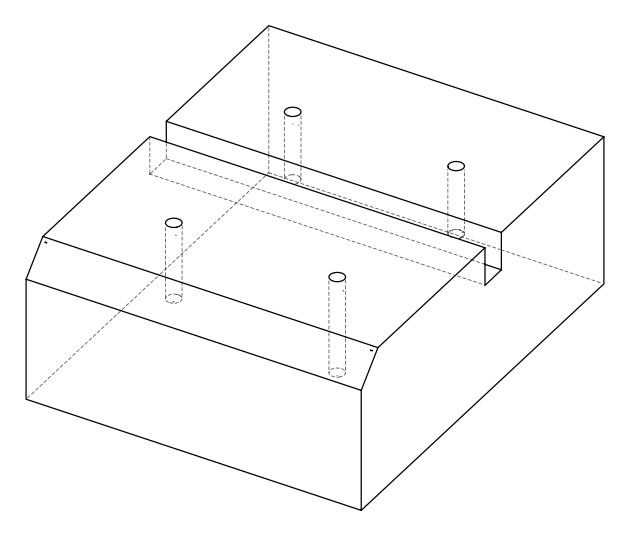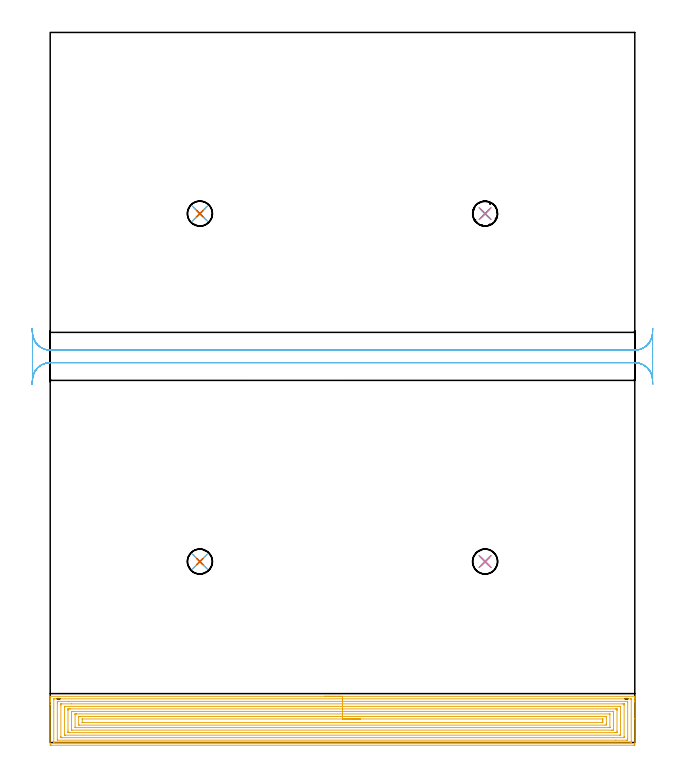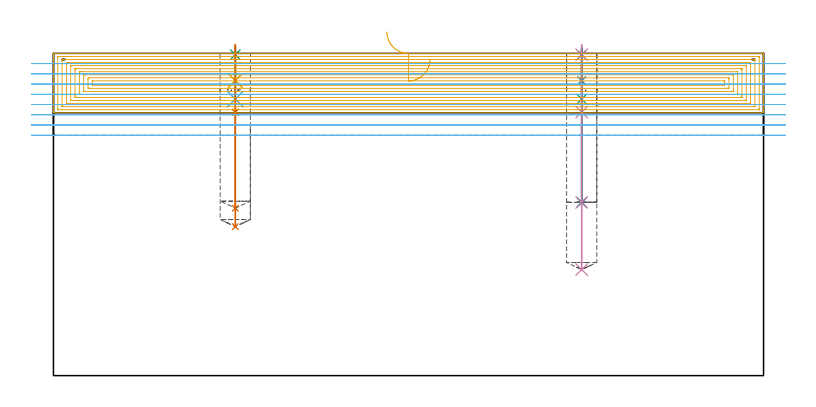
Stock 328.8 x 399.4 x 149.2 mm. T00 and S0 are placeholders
(PLAN: 18 operations, 14 tool changes, 41.8 min)
(1 SPOT_DRILL | STEP1POCKET | NXT0321_9005460120000 | 0.03 min | 4 mm3)
(2 SPOT_DRILL_1 | STEP1POCKET_1 | NXT0321_9005460120000 | 0.03 min | 2 mm3)
(3 SPOT_DRILL_2 | STEP1POCKET_2 | NXT0321_9005460120000 | 0.03 min | 2 mm3)
(4 SPOT_DRILL_3 | STEP1POCKET_3 | NXT0321_9005460120000 | 0.03 min | 2 mm3)
(5 DRILL_BLIND_HOLE_INTO_CENTER | STEP1POCKET | UGT0301_201 | 0.06 min | 601 mm3)
(6 DRILL_TO_ENLARGE_BLIND_HOLE | STEP1POCKET | UGT0301_273 | 0.09 min | 2251 mm3)
(7 GUN_DRILL_BLIND_HOLE | STEP1POCKET | UGT0307_010 | 0.46 min | 9162 mm3)
(8 DRILL_BLIND_HOLE_INTO_CENTER_1 | STEP1POCKET_1 | UGT0301_201 | 0.06 min | 620 mm3)
(9 DRILL_TO_ENLARGE_BLIND_HOLE_1 | STEP1POCKET_1 | UGT0301_273 | 0.09 min | 2236 mm3)
(10 GUN_DRILL_BLIND_HOLE_1 | STEP1POCKET_1 | UGT0307_010 | 0.54 min | 12218 mm3)
(11 DRILL_BLIND_HOLE_INTO_CENTER_2 | STEP1POCKET_2 | UGT0301_201 | 0.06 min | 616 mm3)
(12 DRILL_TO_ENLARGE_BLIND_HOLE_2 | STEP1POCKET_2 | UGT0301_273 | 0.09 min | 2237 mm3)
(13 GUN_DRILL_BLIND_HOLE_2 | STEP1POCKET_2 | UGT0307_010 | 0.43 min | 7859 mm3)
(14 DRILL_BLIND_HOLE_INTO_CENTER_3 | STEP1POCKET_3 | UGT0301_201 | 0.29 min | 3703 mm3)
(15 DRILL_TO_ENLARGE_BLIND_HOLE_3 | STEP1POCKET_3 | UGT0301_374 | 0.29 min | 5426 mm3)
(16 BORE_BLIND_HOLE | STEP1POCKET_3 | UGT0332_064 | 0.29 min | 1457 mm3)
(17 AREA_MILL | FG_CHAMFER_SURFACE | UGT0205_001 | 26.73 min | 124319 mm3)
(18 MILL_RECTANGULAR_SLOT | SLOT_RECTANGULAR | UGT0201_094 | Follow Part, ap 5, ae 75% | 12.22 min | 336595 mm3)
(TOOL NXT0321_9005460120000 | NC Spot Drill, 142deg, 12mm, Carbide, Uncoated | D12 PA142 FL30 Z2)
(TOOL UGT0301_201 | Twist Drill 8.4 mm | D8.4 PA118 FL72 Z2)
(TOOL UGT0301_273 | Twist Drill 14.1 mm | D14.1 PA118 FL114 Z2)
(TOOL UGT0307_010 | Gun Drill 14 mm | D14 PA130 FL24 Z1)
(TOOL UGT0301_374 | Twist Drill Flat Bottom 13 mm | D13 PA180 FL101 Z2)
(TOOL UGT0332_064 | 14 mm Boring Bar Slip Fit | D14)
(TOOL UGT0205_001 | Chamfer Mill 20 x 3 x 45 deg. | D20 FL50 Z2)
(TOOL UGT0201_094 | End mill 20 mm | D20 FL38 Z4)
(OP 1 SPOT_DRILL)
G17 G21 G94 G90
T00 M6
G54
G17 G0 G90 X84.2 Y101.8 S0 M3
G43 Z159.2 H0
G94 G81 G98 Z148.597 F250. R152.2
G80
M5
M2
(OP 2 SPOT_DRILL_1)
G17 G21 G94 G90
T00 M6
G54
G17 G0 G90 X244.6 Y101.8 S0 M3
G43 Z159.2 H0
G94 G81 G98 Z148.597 F250. R152.2
G80
M5
M2
(OP 3 SPOT_DRILL_2)
G17 G21 G94 G90
T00 M6
G54
G17 G0 G90 X84.2 Y297.5 S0 M3
G43 Z159.2 H0
G94 G81 G98 Z148.597 F250. R152.2
G80
M5
M2
(OP 4 SPOT_DRILL_3)
G17 G21 G94 G90
T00 M6
G54
G17 G0 G90 X244.6 Y297.5 S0 M3
G43 Z159.2 H0
G94 G81 G98 Z148.597 F250. R152.2
G80
M5
M2
(OP 5 DRILL_BLIND_HOLE_INTO_CENTER)
G17 G21 G94 G90
T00 M6
G54
G17 G0 G90 X84.2 Y101.8 S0 M3
G43 Z159.2 H0
G94 G81 G98 Z136.6 F250. R151.2
G80
M5
M2
(OP 6 DRILL_TO_ENLARGE_BLIND_HOLE)
G17 G21 G94 G90
T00 M6
G54
G17 G0 G90 X84.2 Y101.8 S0 M3
G43 Z159.2 H0
G94 G81 G98 Z128.05 F250. R151.2
G80
M5
M2
(OP 7 GUN_DRILL_BLIND_HOLE)
G17 G21 G94 G90
T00 M6
G54
G17 G0 G90 X84.2 Y101.8 M8
G43 Z159.2 H0
Z153.256
S716 M3
G94 G1 Z121.992 F125. M26
G4 X.084
Z69. F250.
G4 X.084
G0 Z69.1
M5
M9
Z153.256
Z159.2
M2
(OP 8 DRILL_BLIND_HOLE_INTO_CENTER_1)
G17 G21 G94 G90
T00 M6
G54
G17 G0 G90 X244.6 Y101.8 S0 M3
G43 Z159.2 H0
G94 G81 G98 Z136.6 F250. R151.2
G80
M5
M2
(OP 9 DRILL_TO_ENLARGE_BLIND_HOLE_1)
G17 G21 G94 G90
T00 M6
G54
G17 G0 G90 X244.6 Y101.8 S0 M3
G43 Z159.2 H0
G94 G81 G98 Z128.05 F250. R151.2
G80
M5
M2
(OP 10 GUN_DRILL_BLIND_HOLE_1)
G17 G21 G94 G90
T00 M6
G54
G17 G0 G90 X244.6 Y101.8 M8
G43 Z159.2 H0
Z153.256
S716 M3
G94 G1 Z121.992 F125. M26
G4 X.084
Z49.1 F250.
G4 X.084
G0 Z49.2
M5
M9
Z153.256
Z159.2
M2
(OP 11 DRILL_BLIND_HOLE_INTO_CENTER_2)
G17 G21 G94 G90
T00 M6
G54
G17 G0 G90 X84.2 Y297.5 S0 M3
G43 Z159.2 H0
G94 G81 G98 Z136.6 F250. R151.2
G80
M5
M2
(OP 12 DRILL_TO_ENLARGE_BLIND_HOLE_2)
G17 G21 G94 G90
T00 M6
G54
G17 G0 G90 X84.2 Y297.5 S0 M3
G43 Z159.2 H0
G94 G81 G98 Z128.05 F250. R151.2
G80
M5
M2
(OP 13 GUN_DRILL_BLIND_HOLE_2)
G17 G21 G94 G90
T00 M6
G54
G17 G0 G90 X84.2 Y297.5 M8
G43 Z159.2 H0
Z153.256
S716 M3
G94 G1 Z121.992 F125. M26
G4 X.084
Z77.5 F250.
G4 X.084
G0 Z77.6
M5
M9
Z153.256
Z159.2
M2
(OP 14 DRILL_BLIND_HOLE_INTO_CENTER_3)
G17 G21 G94 G90
T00 M6
G54
G17 G0 G90 X244.6 Y297.5 S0 M3
G43 Z159.2 H0
G94 G81 G98 Z80.2 F250. R151.2
G80
M5
M2
(OP 15 DRILL_TO_ENLARGE_BLIND_HOLE_3)
G17 G21 G94 G90
T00 M6
G54
G17 G0 G90 X244.6 Y297.5 S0 M3
G43 Z159.2 H0
G94 G73 G98 Z80.2 F250. Q11.5 R151.2
G80
M5
M2
(OP 16 BORE_BLIND_HOLE)
G17 G21 G94 G90
T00 M6
G54
G17 G0 G90 X244.6 Y297.5 S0 M3
G43 Z159.2 H0
G94 G85 G98 Z80.2 F250. R151.2
G80
M5
M2
(OP 17 AREA_MILL)
G17 G21 G94 G90
T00 M6
G54
G17 G0 G90 X154.4 Y26. S1061 M3
G43 Z159.2 H0
G94 G1 X154.438 Z158.328 F250.
X154.552 Z157.463
X154.741 Z156.612
X155.003 Z155.78
X155.337 Z154.974
X155.74 Z154.2
X156.208 Z153.464
X156.74 Z152.772
X157.329 Z152.129
X157.972 Z151.539
X158.664 Z151.008
X159.4 Z150.54
X160.174 Z150.137
X160.98 Z149.803
X161.812 Z149.541
X162.664 Z149.352
X163.528 Z149.238
X164.4 Z149.2
X328.639
X328.791 Y25.997 Z149.188
X328.793 Y25.984 Z149.175
X328.8 Y25.647 Z148.846
Y25.266 Z148.466
Y24.627 Z147.822
Y23.424 Z146.621
Y22.859 Z146.053
Y13.346 Z136.543
Y-0.41 Z122.787
X328.796 Y-1.012 Z122.186
X328.791 Y-1.492 Z121.706
X328.68 Y-1.495 Z121.703
X328.192 Y-1.5 Z121.7
X0.608
X0.204 Y-1.496 Z121.702
X0.01 Y-1.492 Z121.706
X0. Y-1.294 Z121.903
Y21.373 Z144.569
Y22.859 Z146.053
Y23.424 Z146.621
Y23.743 Z146.939
Y24.308 Z147.504
Y24.627 Z147.822
Y25.647 Z148.847
X0.007 Y25.984 Z149.175
X0.009 Y25.997 Z149.188
X0.161 Y26. Z149.2
X164.4
Y24.586 Z147.786
X326.407 Y24.585 Z147.785
X326.45
X326.79 Y24.57 Z147.77
X326.795 Y24.468 Z147.668
X326.799 Y24.239 Z147.439
X326.8 Y0.368 Z123.568
X326.794 Y-0.021 Z123.179
X326.79 Y-0.07 Z123.13
X326.775 Y-0.079 Z123.121
X326.726 Y-0.083 Z123.117
X326.62 Y-0.085 Z123.115
X2.393
X2.35
X2.01 Y-0.07 Z123.13
X2.005 Y0.032 Z123.232
X2.001 Y0.261 Z123.461
X2. Y24.132 Z147.332
X2.006 Y24.521 Z147.721
X2.01 Y24.57 Z147.77
X2.025 Y24.579 Z147.779
X2.074 Y24.583 Z147.783
X2.18 Y24.585 Z147.785
X164.4 Y24.586 Z147.786
Y23.171 Z146.371
X324.727
X324.765 Y23.17 Z146.37
X324.786 Y23.168 Z146.368
X324.789 Y23.166 Z146.366
X324.793 Y23.152 Z146.352
X324.797 Y23.035 Z146.235
X324.799 Y22.859 Z146.059
X324.8 Y22.683 Z145.883
Y2.349 Z125.549
X324.795 Y1.641 Z124.841
X324.791 Y1.473 Z124.673
X324.771 Y1.335 Z124.535
X324.622 Y1.334 Z124.534
X324.044 Y1.329 Z124.529
X318.168 Y1.328 Z124.528
X4.073 Y1.329 Z124.529
X4.035 Y1.33 Z124.53
X4.014 Y1.332 Z124.532
X4.011 Y1.334 Z124.534
X4.007 Y1.348 Z124.548
X4.003 Y1.465 Z124.665
X4.001 Y1.641 Z124.841
X4. Y1.817 Z125.017
Y22.151 Z145.351
X4.005 Y22.859 Z146.059
X4.009 Y23.027 Z146.227
X4.029 Y23.165 Z146.365
X4.178 Y23.166 Z146.366
X4.756 Y23.17 Z146.37
X10.609 Y23.171 Z146.371
X164.4
Y21.757 Z144.957
X322.164
X322.692 Y21.755 Z144.955
X322.746 Y21.753 Z144.953
X322.779 Y21.751 Z144.951
X322.79 Y21.721 Z144.921
X322.8 Y21.091 Z144.291
Y3.409 Z126.609
X322.796 Y2.985 Z126.185
X322.792 Y2.774 Z125.974
X322.79 Y2.753 Z125.953
X322.77 Y2.75 Z125.95
X322.713 Y2.746 Z125.946
X322.616 Y2.744 Z125.944
X316.805 Y2.743 Z125.943
X6.636
X6.108 Y2.745 Z125.945
X6.054 Y2.747 Z125.947
X6.021 Y2.749 Z125.949
X6.01 Y2.779 Z125.979
X6.006 Y2.976 Z126.176
X6. Y3.372 Z126.572
Y21.091 Z144.291
X6.004 Y21.515 Z144.715
X6.008 Y21.726 Z144.926
X6.01 Y21.747 Z144.947
X6.03 Y21.75 Z144.95
X6.087 Y21.754 Z144.954
X6.184 Y21.756 Z144.956
X11.992 Y21.757 Z144.957
X164.4
Y20.343 Z143.543
X320.297
X320.572 Y20.34 Z143.54
X320.754 Y20.336 Z143.536
X320.792 Y20.332 Z143.532
X320.795 Y20.324 Z143.524
X320.798 Y20.297 Z143.497
X320.799 Y20.207 Z143.407
X320.8 Y4.542 Z127.742
X320.798 Y4.293 Z127.493
X320.795 Y4.214 Z127.414
X320.79 Y4.176 Z127.376
X320.782 Y4.164 Z127.364
X320.709 Y4.162 Z127.362
X320.434 Y4.158 Z127.358
X320.297 Y4.157 Z127.357
X8.503
X8.228 Y4.16 Z127.36
X8.046 Y4.164 Z127.364
X8.008 Y4.168 Z127.368
X8.005 Y4.176 Z127.376
X8.002 Y4.202 Z127.402
X8.001 Y4.293 Z127.493
X8. Y19.957 Z143.157
X8.002 Y20.207 Z143.407
X8.005 Y20.286 Z143.486
X8.01 Y20.324 Z143.524
X8.018 Y20.336 Z143.536
X8.091 Y20.338 Z143.538
X8.366 Y20.342 Z143.542
X8.504 Y20.343 Z143.543
X164.4
Y18.929 Z142.129
X317.879
X318.374 Y18.927 Z142.127
X318.777 Y18.923 Z142.123
X318.79 Y18.921 Z142.121
X318.796 Y18.905 Z142.105
X318.799 Y18.439 Z141.639
X318.8 Y18.017 Z141.217
Y6.523 Z129.723
X318.798 Y6.061 Z129.261
X318.795 Y5.644 Z128.844
X318.79 Y5.585 Z128.785
X318.744 Y5.578 Z128.778
X318.621 Y5.575 Z128.775
X318.374 Y5.573 Z128.773
X317.976 Y5.571 Z128.771
X317.481
X10.921
X10.426 Y5.573 Z128.773
X10.023 Y5.577 Z128.777
X10.01 Y5.579 Z128.779
X10.004 Y5.595 Z128.795
X10.001 Y6.061 Z129.261
X10. Y6.483 Z129.683
Y17.977 Z141.177
X10.002 Y18.439 Z141.639
X10.005 Y18.856 Z142.056
X10.01 Y18.915 Z142.115
X10.056 Y18.922 Z142.122
X10.179 Y18.925 Z142.125
X10.426 Y18.927 Z142.127
X10.824 Y18.929 Z142.129
X11.319
X164.4
Y17.515 Z140.715
X316.589 Y17.514 Z140.714
X316.63 Y17.513 Z140.713
X316.773 Y17.508 Z140.708
X316.791 Y17.462 Z140.662
X316.795 Y17.444 Z140.644
X316.799 Y17.346 Z140.546
Y7.621 Z130.821
X316.797 Y7.411 Z130.611
X316.79 Y6.999 Z130.199
X316.589 Y6.988 Z130.188
X316.547 Y6.987 Z130.187
X315.696 Y6.985 Z130.185
X12.211 Y6.986 Z130.186
X12.17 Y6.987 Z130.187
X12.027 Y6.992 Z130.192
X12.009 Y7.038 Z130.238
X12.005 Y7.056 Z130.256
X12.001 Y7.154 Z130.354
Y16.879 Z140.079
X12.003 Y17.089 Z140.289
X12.01 Y17.501 Z140.701
X12.211 Y17.512 Z140.712
X12.253 Y17.513 Z140.713
X13.104 Y17.515 Z140.715
X164.4
Y16.1 Z139.3
X314.487
X314.677 Y16.099 Z139.299
X314.731 Y16.097 Z139.297
X314.778 Y16.094 Z139.294
X314.79 Y16.006 Z139.206
X314.8 Y15.79 Z138.99
Y8.717 Z131.917
X314.798 Y8.493 Z131.693
X314.795 Y8.439 Z131.639
X314.79 Y8.413 Z131.613
X314.787 Y8.407 Z131.607
X314.756 Y8.405 Z131.605
X314.545 Y8.401 Z131.601
X314.228 Y8.4 Z131.6
X313.911 Y8.399 Z131.599
X14.313 Y8.4 Z131.6
X14.123 Y8.401 Z131.601
X14.069 Y8.403 Z131.603
X14.022 Y8.406 Z131.606
X14.01 Y8.494 Z131.694
X14. Y8.71 Z131.91
Y15.783 Z138.983
X14.002 Y16.007 Z139.207
X14.005 Y16.061 Z139.261
X14.01 Y16.087 Z139.287
X14.013 Y16.093 Z139.293
X14.044 Y16.095 Z139.295
X14.255 Y16.098 Z139.298
X14.572 Y16.1 Z139.3
X14.889
X164.4
Y14.686 Z137.886
X312.344
X312.79 Y14.679 Z137.879
X312.8 Y14.235 Z137.435
X312.799 Y10.482 Z133.682
X312.793 Y9.821 Z133.021
X312.126 Y9.814 Z133.014
X16.456
X16.01 Y9.821 Z133.021
X16. Y10.265 Z133.465
X16.001 Y14.018 Z137.218
X16.007 Y14.679 Z137.879
X16.674 Y14.686 Z137.886
X164.4
Y13.272 Z136.472
X310.48 Y13.271 Z136.471
X310.758 Y13.267 Z136.467
X310.789 Y13.265 Z136.465
X310.793 Y13.26 Z136.46
X310.797 Y13.239 Z136.439
X310.799 Y13.199 Z136.399
X310.8 Y13.134 Z136.334
Y12.25 Z135.45
X310.799 Y11.795 Z134.995
X310.794 Y11.366 Z134.566
X310.79 Y11.254 Z134.454
X310.779 Y11.235 Z134.435
X310.712 Y11.231 Z134.431
X310.619 Y11.229 Z134.429
X310.48 Y11.228 Z134.428
X310.34
X18.32 Y11.229 Z134.429
X18.042 Y11.233 Z134.433
X18.011 Y11.235 Z134.435
X18.007 Y11.24 Z134.44
X18.003 Y11.261 Z134.461
X18.001 Y11.301 Z134.501
X18. Y11.366 Z134.566
X18.001 Y13.199 Z136.399
X18.003 Y13.239 Z136.439
X18.007 Y13.26 Z136.46
X18.011 Y13.265 Z136.465
X18.042 Y13.267 Z136.467
X18.32 Y13.271 Z136.471
X164.4 Y13.272 Z136.472
X165.272 Z136.51
X166.136 Z136.624
X166.988 Z136.813
X167.82 Z137.075
X168.626 Z137.409
X169.4 Z137.812
X170.136 Z138.28
X170.828 Z138.812
X171.471 Z139.401
X172.06 Z140.044
X172.592 Z140.736
X173.06 Z141.472
X173.463 Z142.246
X173.797 Z143.052
X174.059 Z143.884
X174.248 Z144.736
X174.362 Z145.6
X174.4 Z146.472
G0 Z159.2
M5
M2
(OP 18 MILL_RECTANGULAR_SLOT)
G17 G21 G94 G90
T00 M6
G54
G17 G0 G90 X339.002 Y232.917 S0 M3
G43 Z159.2 H0
Z144.462
G94 G1 X338.77 Y229.926 F250.
G2 X328.8 Y220.7 R10. F500.
G1 X0.
G2 X-9.99 Y230.253 R10.
G1 X-10.
Y204.147
X-9.99
G2 X0. Y213.7 R10.
G1 X328.8
G2 X338.77 Y204.474 R10.
G1 X339.002 Y201.483 F250.
G0 Z159.2
X-10.202
Z139.725
G1 X-9.97 Y204.474
G2 X0. Y213.7 R10. F500.
G1 X328.8
G2 X338.77 Y204.474 R10.
G1 X338.8
Y229.926
X338.77
G2 X328.8 Y220.7 R10.
G1 X0.
G2 X-9.97 Y229.926 R10.
G1 X-10.202 Y232.917 F250.
G0 Z159.2
X339.002
Z134.987
G1 X338.77 Y229.926
G2 X328.8 Y220.7 R10. F500.
G1 X0.
G2 X-9.99 Y230.253 R10.
G1 X-10.
Y204.147
X-9.99
G2 X0. Y213.7 R10.
G1 X328.8
G2 X338.77 Y204.474 R10.
G1 X339.002 Y201.483 F250.
G0 Z159.2
X-10.202
Z130.25
G1 X-9.97 Y204.474
G2 X0. Y213.7 R10. F500.
G1 X328.8
G2 X338.77 Y204.474 R10.
G1 X338.8
Y229.926
X338.77
G2 X328.8 Y220.7 R10.
G1 X0.
G2 X-9.97 Y229.926 R10.
G1 X-10.202 Y232.917 F250.
G0 Y201.483 Z125.512
G1 X-9.97 Y204.474
G2 X0. Y213.7 R10. F500.
G1 X328.8
G2 X338.77 Y204.474 R10.
G1 X338.8
Y229.926
X338.77
G2 X328.8 Y220.7 R10.
G1 X0.
G2 X-9.97 Y229.926 R10.
G1 X-10.202 Y232.917 F250.
G0 Y201.483 Z120.775
G1 X-9.97 Y204.474
G2 X0. Y213.7 R10. F500.
G1 X328.8
G2 X338.77 Y204.474 R10.
G1 X338.8
Y229.926
X338.77
G2 X328.8 Y220.7 R10.
G1 X0.
G2 X-9.97 Y229.926 R10.
G1 X-10.202 Y232.917 F250.
G0 Y201.483 Z116.037
G1 X-9.97 Y204.474
G2 X0. Y213.7 R10. F500.
G1 X328.8
G2 X338.77 Y204.474 R10.
G1 X338.8
Y229.926
X338.77
G2 X328.8 Y220.7 R10.
G1 X0.
G2 X-9.97 Y229.926 R10.
G1 X-10.202 Y232.917 F250.
G0 Y201.483 Z111.3
G1 X-9.97 Y204.474
G2 X0. Y213.7 R10. F500.
G1 X328.8
G2 X338.77 Y204.474 R10.
G1 X338.8
Y229.926
X338.77
G2 X328.8 Y220.7 R10.
G1 X0.
G2 X-9.97 Y229.926 R10.
G1 X-10.202 Y232.917 F250.
G0 Z159.2
M5
M2
